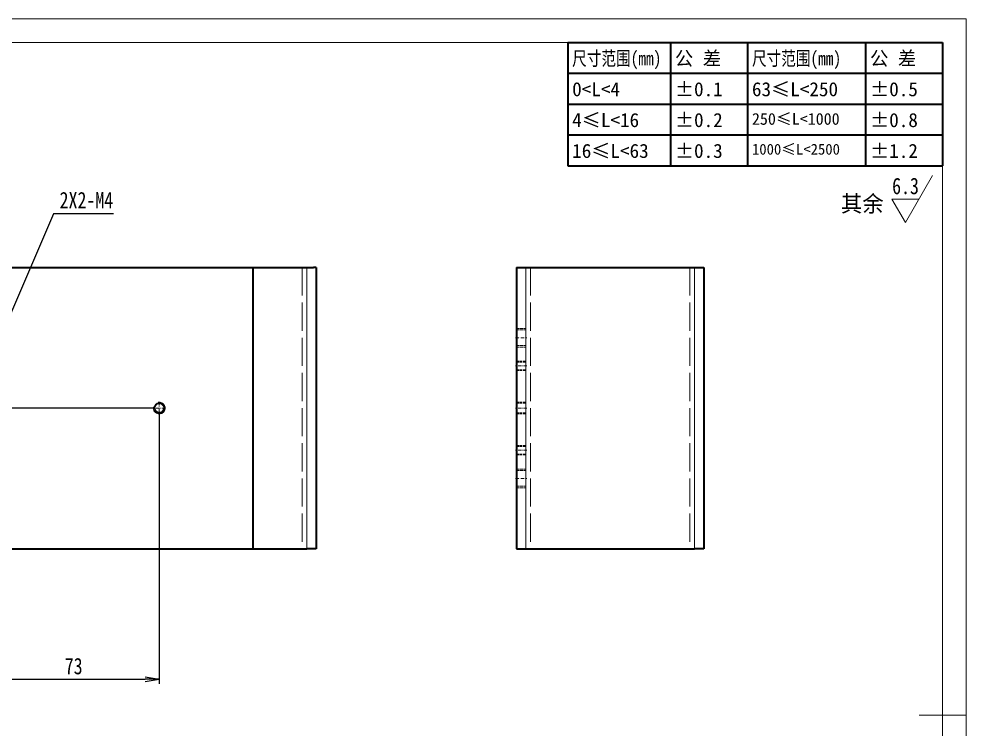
# Model space of a CAD drawing. Header units: millimetres. Extents: x -15766 to 80009, y -9701 to 15159.
# Drawn here: x -3005.5 to -2601.3, y 13544.8 to 13847.7 of the extents above; entities that cross this region are included whole.
import ezdxf
from ezdxf.enums import TextEntityAlignment as Align

# ---------------------------------------------------------------- set-up
doc = ezdxf.new("R2010")
doc.units = ezdxf.units.MM
for name, pattern in [('CENTER-HOKUTO_1', [16, 13, -1, 1, -1]), ('DASHDOT', [18.5, 12, -3, 0.5, -3]), ('DASHED', [15, 12, -3]), ('HIDDEN-HOKUTO_1', [2, 1, -1])]:
    doc.linetypes.add(name, pattern=pattern)
doc.layers.get('DEFPOINTS').update_dxf_attribs({"lineweight": 18})
for name, color, linetype, lineweight in [('AM_7', 2, 'CENTER-HOKUTO_1', 18), ('AM_HID', 1, 'HIDDEN-HOKUTO_1', 18), ('AM_VIS', 7, 'Continuous', 18), ('CDRAFT0', 7, 'Continuous', 18), ('DIM', 253, 'Continuous', 20), ('title_frame', 7, 'Continuous', 18), ('word_dim', 9, 'Continuous', 18), ('尺寸线层', 3, 'Continuous', 18), ('粗实线层', 7, 'Continuous', 35), ('粗实线层_1', 7, 'Continuous', 15)]:
    doc.layers.add(name, color=color, linetype=linetype, lineweight=lineweight)
doc.styles.add('DIM', font='', dxfattribs={"width": 0.8})
doc.styles.get('DIM').set_extended_font_data('NSimSun')
doc.dimstyles.new('1-2', dxfattribs={"dimscale": 2, "dimtxt": 3.5, "dimasz": 3, "dimexe": 1, "dimexo": 0, "dimgap": 1, "dimtad": 1, "dimdsep": 46, "dimtxsty": 'DIM', "dimblk": 'OPEN', "dimcen": 0, "dimdle": 6, "dimclrd": 256, "dimclre": 256, "dimclrt": 3, "dimazin": 2, "dimtfac": 0.707107, "dimtmove": 0, "dimatfit": 3, "dimfxl": 0, "dimfrac": 2, "dimtolj": 1, "dimarcsym": 0})
doc.dimstyles.new('1-2$3', dxfattribs={"dimscale": 2, "dimtxt": 3.5, "dimasz": 2.5, "dimexe": 1, "dimexo": 0.625, "dimgap": 1.2, "dimtad": 1, "dimtih": 1, "dimtoh": 1, "dimdsep": 46, "dimtxsty": 'DIM', "dimblk": 'OPEN', "dimcen": 0, "dimdle": 5, "dimclrd": 256, "dimclre": 256, "dimclrt": 3, "dimazin": 2, "dimtfac": 0.5, "dimtofl": 0, "dimtmove": 0, "dimatfit": 3, "dimfxl": 0, "dimtolj": 1, "dimarcsym": 0})

# ---------------------------------------------------------------- blocks, each defined once
blk = doc.blocks.new('*X589')
at = {"layer": 'CDRAFT0'}
for p, q in [((420, 297), (0, 297)), ((420, 0), (420, 297))]:
    blk.add_line(p, q, dxfattribs=at)
at = {"layer": '粗实线层_1'}
for p, q in [((415, 292), (25, 292)), ((415, 5), (415, 292)), ((420, 148.5), (410, 148.5))]:
    blk.add_line(p, q, dxfattribs=at)
blk = doc.blocks.new('自由公差_1')
at = {"layer": '粗实线层'}
for p, q in [((-80, 0), (0, 0)), ((-80, 0), (-80, -26.3)), ((-58.08, 0), (-58.08, -26.3)), ((-41.64, 0), (-41.64, -26.3)), ((-16.44, 0), (-16.44, -26.3)), ((0, 0), (0, -26.3)), ((-80, -6.58), (0, -6.58)), ((-80, -13.15), (0, -13.15)), ((-80, -19.73), (0, -19.73)), ((-80, -26.3), (0, -26.3))]:
    blk.add_line(p, q, dxfattribs=at)
at = {"layer": '尺寸线层', "linetype": 'Continuous', "attachment_point": 1, "line_spacing_factor": 0.9}
for s, insert, char_height, width in [('{\\W0.8;尺寸范围(mm)}', (-79.04, -1.92), 3, 22.6032), ('公 差', (-57.12, -1.92), 3, 22.6032), ('{\\W0.8;尺寸范围(mm)}', (-40.68, -1.92), 3, 22.6032), ('公 差', (-15.48, -1.92), 3, 22.6032), ('0<L<4', (-79.04, -8.49), 3, 22.6032), ('%%P0.1', (-57.12, -8.49), 3, 12.7119), ('63≤L<250', (-40.68, -8.49), 3, 22.6032), ('%%P0.5', (-15.48, -8.49), 3, 12.5771), ('4≤L<16', (-79.04, -15.07), 3, 22.6032), ('%%P0.2', (-57.12, -15.07), 3, 12.4769), ('250≤L<1000', (-40.68, -15.07), 2.5, 22.6032), ('%%P0.8', (-15.48, -15.07), 3, 13.0759), ('16≤L<63', (-79.04, -21.64), 3, 22.6032), ('%%P0.3', (-57.12, -21.64), 3, 12.7119), ('1000≤L<2500', (-40.68, -21.64), 2.3, 22.6032), ('%%P1.2', (-15.48, -21.64), 3, 12.8764)]:
    blk.add_mtext(s, dxfattribs=dict(at, insert=insert, char_height=char_height, width=width))
blk = doc.blocks.new('_OPEN')
at = {"color": 0, "linetype": 'ByBlock', "lineweight": -2}
for p, q in [((-1, 0.166667), (0, 0)), ((-1, -0.166667), (0, 0)), ((0, 0), (-1, 0))]:
    blk.add_line(p, q, dxfattribs=at)
blk = doc.blocks.new('*D1087')
at = {"layer": 'DEFPOINTS', "color": 0, "transparency": 16777216}
for p in [(-2945.59, 13679.03), (-3018.59, 13661.61), (-2945.59, 13566.1)]:
    blk.add_point(p, dxfattribs=at)
at = {"layer": 'DIM', "linetype": 'Continuous', "lineweight": -2, "transparency": 16777216}
for p, q in [((-2945.59, 13679.03), (-2945.59, 13564.1)), ((-3018.59, 13661.61), (-3018.59, 13564.1)), ((-3012.59, 13566.1), (-2951.59, 13566.1))]:
    blk.add_line(p, q, dxfattribs=at)
at = {"layer": 'DIM', "lineweight": -2, "transparency": 16777216, "xscale": 6, "yscale": 6, "zscale": 6, "rotation": 180}
blk.add_blockref('_OPEN', (-3018.59, 13566.1), dxfattribs=at)
at = {"layer": 'DIM', "lineweight": -2, "transparency": 16777216, "xscale": 6, "yscale": 6, "zscale": 6}
blk.add_blockref('_OPEN', (-2945.59, 13566.1), dxfattribs=at)
at = {"layer": 'DIM', "color": 3, "transparency": 16777216, "insert": (-2982.09, 13571.6), "char_height": 7, "attachment_point": 5, "style": 'DIM'}
blk.add_mtext('\\A1;73', dxfattribs=at)
blk = doc.blocks.new('*D667')
at = {"layer": 'DEFPOINTS', "color": 0, "transparency": 16777216}
for p in [(-3205.84, 13681.72), (-2948.28, 13681.72), (-3020.7, 13663.72)]:
    blk.add_point(p, dxfattribs=at)
at = {"layer": 'DIM', "linetype": 'Continuous', "lineweight": -2, "transparency": 16777216}
for p, q in [((-2948.28, 13681.72), (-3207.84, 13681.72)), ((-3205.84, 13669.72), (-3205.84, 13675.72)), ((-3020.7, 13663.72), (-3207.84, 13663.72))]:
    blk.add_line(p, q, dxfattribs=at)
at = {"layer": 'DIM', "lineweight": -2, "transparency": 16777216, "xscale": 6, "yscale": 6, "zscale": 6}
for p, rotation in [((-3205.84, 13681.72), 90), ((-3205.84, 13663.72), 270)]:
    blk.add_blockref('_OPEN', p, dxfattribs=dict(at, rotation=rotation))
at = {"layer": 'DIM', "color": 3, "transparency": 16777216, "insert": (-3211.34, 13672.72), "char_height": 7, "attachment_point": 5, "rotation": 90, "style": 'DIM'}
blk.add_mtext('\\A1;18', dxfattribs=at)
blk = doc.blocks.new('*D1103')
at = {"layer": 'DEFPOINTS', "color": 0, "transparency": 16777216}
for p in [(-3017.8, 13701.56), (-3019.38, 13697.88)]:
    blk.add_point(p, dxfattribs=at)
at = {"layer": 'DIM', "linetype": 'Continuous', "lineweight": -2, "transparency": 16777216}
for p, q in [((-2990.74, 13764.56), (-3015.83, 13706.15)), ((-2965.07, 13764.56), (-2990.74, 13764.56))]:
    blk.add_line(p, q, dxfattribs=at)
at = {"layer": 'DIM', "lineweight": -2, "transparency": 16777216, "xscale": 5, "yscale": 5, "zscale": 5, "rotation": 246.7579655917444}
blk.add_blockref('_OPEN', (-3017.8, 13701.56), dxfattribs=at)
at = {"layer": 'DIM', "color": 3, "transparency": 16777216, "insert": (-2976.67, 13770.46), "char_height": 7, "attachment_point": 5, "style": 'DIM'}
blk.add_mtext('\\A1;2X2-M4', dxfattribs=at)

msp = doc.modelspace()

# ---------------------------------------------------------------- linework, layer by layer
at = {"color": 7, "lineweight": 13}
for p, q in [((-2882.59331, 13741.71809), (-2882.59331, 13621.71809)), ((-2789.148, 13741.71809), (-2789.148, 13621.71809)), ((-2717.148, 13741.71809), (-2717.148, 13621.71809))]:
    msp.add_line(p, q, dxfattribs=at)
msp.add_arc((-2945.59233, 13681.71809), 2.5, 169.999993, 100.000014, dxfattribs=at)
at = {"layer": 'AM_7', "linetype": 'DASHDOT', "lineweight": 13, "ltscale": 0.12002}
for p, q in [((-2793.54839, 13711.71809), (-2788.74761, 13711.71809)), ((-2788.74761, 13699.71773), (-2793.54839, 13699.71773)), ((-2788.74761, 13699.71773), (-2793.54839, 13699.71773)), ((-2788.74761, 13681.71809), (-2793.54839, 13681.71809)), ((-2788.74761, 13663.71773), (-2793.54839, 13663.71773)), ((-2788.74761, 13663.71773), (-2793.54839, 13663.71773)), ((-2793.54839, 13651.71809), (-2788.74761, 13651.71809))]:
    msp.add_line(p, q, dxfattribs=at)
at = {"layer": 'AM_7', "linetype": 'DASHDOT', "lineweight": 13, "ltscale": 0.134326}
msp.add_line((-2942.90679, 13681.71809), (-2948.27983, 13681.71809), dxfattribs=at)
at = {"layer": 'AM_7', "linetype": 'DASHDOT', "lineweight": 13, "ltscale": 0.134357}
msp.add_line((-2945.59233, 13684.40523), (-2945.59233, 13679.03096), dxfattribs=at)
at = {"layer": 'AM_HID', "linetype": 'DASHED', "lineweight": 13}
for p, q in [((-2884.59331, 13741.71809), (-2884.59331, 13621.71809)), ((-2884.59331, 13741.71809), (-2884.59331, 13621.71809)), ((-2882.59331, 13741.71809), (-2882.59331, 13621.71809)), ((-2882.59331, 13621.71809), (-2882.59331, 13741.71809)), ((-2789.148, 13741.71809), (-2789.148, 13621.71809)), ((-2789.148, 13741.71809), (-2789.148, 13621.71809)), ((-2787.148, 13741.71809), (-2787.148, 13621.71809)), ((-2787.148, 13741.71809), (-2787.148, 13621.71809)), ((-2719.148, 13741.71809), (-2719.148, 13621.71809)), ((-2719.148, 13741.71809), (-2719.148, 13621.71809)), ((-2717.148, 13741.71809), (-2717.148, 13621.71809)), ((-2717.148, 13741.71809), (-2717.148, 13621.71809))]:
    msp.add_line(p, q, dxfattribs=at)
at = {"layer": 'AM_HID', "linetype": 'DASHED', "lineweight": 13, "ltscale": 0.1}
for p, q in [((-2793.148, 13715.71809), (-2789.148, 13715.71809)), ((-2793.148, 13715.71809), (-2789.148, 13715.71809)), ((-2793.148, 13715.04158), (-2789.148, 13715.04158)), ((-2793.148, 13715.04158), (-2789.148, 13715.04158)), ((-2793.148, 13708.39461), (-2789.148, 13708.39461)), ((-2793.148, 13708.39461), (-2789.148, 13708.39461)), ((-2793.148, 13707.71809), (-2789.148, 13707.71809)), ((-2793.148, 13707.71809), (-2789.148, 13707.71809)), ((-2789.148, 13701.71773), (-2793.148, 13701.71773)), ((-2789.148, 13701.71773), (-2793.148, 13701.71773)), ((-2789.148, 13701.3387), (-2793.148, 13701.3387)), ((-2789.148, 13701.3387), (-2793.148, 13701.3387)), ((-2789.148, 13698.09663), (-2793.148, 13698.09663)), ((-2789.148, 13698.09663), (-2793.148, 13698.09663)), ((-2789.148, 13697.71773), (-2793.148, 13697.71773)), ((-2789.148, 13697.71773), (-2793.148, 13697.71773)), ((-2789.148, 13684.21809), (-2793.148, 13684.21809)), ((-2789.148, 13684.21809), (-2793.148, 13684.21809)), ((-2789.148, 13683.78511), (-2793.148, 13683.78511)), ((-2789.148, 13683.78511), (-2793.148, 13683.78511)), ((-2789.148, 13679.65108), (-2793.148, 13679.65108)), ((-2789.148, 13679.65108), (-2793.148, 13679.65108)), ((-2789.148, 13679.21809), (-2793.148, 13679.21809)), ((-2789.148, 13679.21809), (-2793.148, 13679.21809)), ((-2789.148, 13665.71773), (-2793.148, 13665.71773)), ((-2789.148, 13665.71773), (-2793.148, 13665.71773)), ((-2789.148, 13665.3387), (-2793.148, 13665.3387)), ((-2789.148, 13665.3387), (-2793.148, 13665.3387)), ((-2789.148, 13662.09663), (-2793.148, 13662.09663)), ((-2789.148, 13662.09663), (-2793.148, 13662.09663)), ((-2789.148, 13661.71773), (-2793.148, 13661.71773)), ((-2789.148, 13661.71773), (-2793.148, 13661.71773)), ((-2793.148, 13655.71809), (-2789.148, 13655.71809)), ((-2793.148, 13655.71809), (-2789.148, 13655.71809)), ((-2793.148, 13655.04158), (-2789.148, 13655.04158)), ((-2793.148, 13655.04158), (-2789.148, 13655.04158)), ((-2793.148, 13648.39461), (-2789.148, 13648.39461)), ((-2793.148, 13648.39461), (-2789.148, 13648.39461)), ((-2793.148, 13647.71809), (-2789.148, 13647.71809)), ((-2793.148, 13647.71809), (-2789.148, 13647.71809))]:
    msp.add_line(p, q, dxfattribs=at)
at = {"layer": 'AM_VIS', "lineweight": 35}
for p, q in [((-3158.59331, 13741.71809), (-2905.59331, 13741.71809)), ((-2905.59331, 13741.71809), (-2905.59331, 13621.71809)), ((-2905.59331, 13741.71809), (-2882.59331, 13741.71809)), ((-2878.59331, 13741.71809), (-2878.59331, 13621.71809)), ((-2793.148, 13741.71809), (-2793.148, 13621.71809)), ((-2789.148, 13741.71809), (-2717.148, 13741.71809)), ((-2713.148, 13741.71809), (-2713.148, 13621.71809)), ((-3158.59331, 13621.71809), (-2905.59331, 13621.71809)), ((-2905.59331, 13621.71809), (-2882.59331, 13621.71809)), ((-2789.148, 13621.71809), (-2717.148, 13621.71809))]:
    msp.add_line(p, q, dxfattribs=at)
at = {"layer": 'AM_VIS', "lineweight": 35, "ltscale": 0.070703}
for p, q in [((-2882.59331, 13741.71809), (-2879.76519, 13741.71809)), ((-2791.97612, 13741.71809), (-2789.148, 13741.71809)), ((-2717.148, 13741.71809), (-2714.31987, 13741.71809)), ((-2879.76519, 13621.71809), (-2882.59331, 13621.71809)), ((-2791.97612, 13621.71809), (-2789.148, 13621.71809)), ((-2714.31987, 13621.71809), (-2717.148, 13621.71809))]:
    msp.add_line(p, q, dxfattribs=at)
at = {"layer": 'AM_VIS', "lineweight": 35, "ltscale": 0.029297}
for p, q in [((-2878.59331, 13741.71809), (-2879.76519, 13741.71809)), ((-2793.148, 13741.71809), (-2791.97612, 13741.71809)), ((-2714.31987, 13741.71809), (-2713.148, 13741.71809)), ((-2878.59331, 13621.71809), (-2879.76519, 13621.71809)), ((-2793.148, 13621.71809), (-2791.97612, 13621.71809)), ((-2713.148, 13621.71809), (-2714.31987, 13621.71809))]:
    msp.add_line(p, q, dxfattribs=at)
at = {"layer": 'AM_VIS', "lineweight": 35}
msp.add_circle((-2945.59233, 13681.71809), 2.067, dxfattribs=at)
at = {"layer": 'DIM'}
for p, q in [((-2627.1861, 13760.87874), (-2615.63909, 13780.87874)), ((-2621.4126, 13770.87874), (-2632.9596, 13770.87874)), ((-2632.9596, 13770.87874), (-2627.1861, 13760.87874))]:
    msp.add_line(p, q, dxfattribs=at)

# ---------------------------------------------------------------- block references
at = {"layer": 'title_frame', "xscale": 2, "yscale": 2, "zscale": 2}
for name, p in [('*X589', (-3441.29634, 13253.73384)), ('自由公差_1', (-2611.29634, 13837.73384))]:
    msp.add_blockref(name, p, dxfattribs=at)

# ---------------------------------------------------------------- texts
at = {"layer": 'DIM', "color": 2, "style": 'DIM', "width": 0.8}
msp.add_attdef('6.3', text='0.0', height=7, dxfattribs=at).set_placement((-2621.4126, 13770.87874), align=Align.BOTTOM_RIGHT)
at = {"layer": 'word_dim', "linetype": 'Continuous', "insert": (-2654.66603, 13772.41045), "char_height": 7, "width": 21.7212079, "attachment_point": 1}
msp.add_mtext('{\\C3;其余}', dxfattribs=at)

# ---------------------------------------------------------------- dimensions: what is measured, and where the dimension line sits
at = {"layer": 'DIM', "color": 3, "true_color": 0x00ff00}
dim = msp.add_diameter_dim_2p(p1=(-3019.38157, 13697.88004), p2=(-3017.8031, 13701.55542), text='2X<>', dimstyle='1-2$3', override={"dimpost": '2-M<>'}, dxfattribs=at)
dim.commit()
dim.dimension.update_dxf_attribs({"geometry": '*D1103', "text_midpoint": (-2976.6746, 13764.56162), "dimtype": 163})
dim = msp.add_linear_dim(base=(-3205.84135, 13681.71809), p1=(-3020.69976, 13663.71773), p2=(-2948.27983, 13681.71809), angle=90, dimstyle='1-2', dxfattribs=at)
dim.commit()
dim.dimension.update_dxf_attribs({"geometry": '*D667', "text_midpoint": (-3211.34135, 13672.71791)})
dim = msp.add_linear_dim(base=(-2945.59233, 13566.09941), p1=(-3018.59233, 13661.61043), p2=(-2945.59233, 13679.03096), dimstyle='1-2', dxfattribs=at)
dim.commit()
dim.dimension.update_dxf_attribs({"geometry": '*D1087', "text_midpoint": (-2982.09233, 13571.59941)})

doc.saveas('drawing.dxf')
